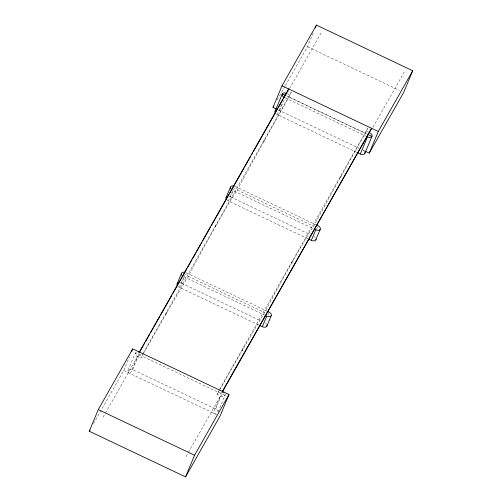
<?xml version="1.0" encoding="UTF-8"?>
<svg xmlns="http://www.w3.org/2000/svg" width="502" height="502" viewBox="0 0 502 502"><rect width="100%" height="100%" fill="white"/><g stroke="black" fill="none" stroke-linecap="round" stroke-linejoin="round"><path stroke-width="0.38" stroke-dasharray="2.51 1.88" d="M93.535 423.738L123.724 370.532L129.434 356.822M128.066 370.363L135.214 353.201L141.834 356.313M136.5 352.071A3.683 2.315 22.6 0 0 137.084 356.294L137.51 356.52L130.363 373.683A3.683 2.315 22.6 0 1 128.192 370.087A3.683 2.315 22.6 0 1 132.66 369.635L215.653 408.998A3.683 2.315 22.6 0 1 218.012 411.696M132.66 369.635L139.801 352.473M143.089 353.408L140.83 358.095L141.978 356.069A1168.593 69.671 -64.6 0 1 142.725 354.745M258.831 325.032L179.352 287.345L183.456 277.48M180.174 282.827A3.683 2.315 22.6 0 1 181.649 283.297L186.047 272.73L266.932 311.089M307.82 238.695L228.341 201.001L232.74 190.44L312.922 228.46M229.169 196.483A3.683 2.315 22.6 0 1 230.638 196.953L235.036 186.393A3.683 2.315 22.6 0 0 234.559 186.186M356.809 152.351L277.336 114.657L282.099 103.217M284.094 99.885L279.633 110.609A3.683 2.315 22.6 0 0 278.158 110.145M285.374 85.635L307.437 46.755L313.449 32.316M143.101 354.086A1168.593 69.671 -64.6 0 1 188.219 276.332A339.622 20.249 -64.6 0 1 237.208 189.988A1201.907 71.66 -64.6 0 1 263.801 141.752L263.851 141.664A1200.52 71.579 -64.6 0 1 288.945 97.049L291.198 92.381L288.537 91.119M224.808 393.537A3.683 2.315 22.6 0 1 224.275 396.084A3.683 2.315 22.6 0 1 220.503 395.877L217.178 394.302L219.443 389.615M222.11 392.006L221.602 393.235L218.282 391.66M215.653 408.998L222.794 391.83M218.119 411.878L225.091 395.149M267.867 314.905L269.041 312.093M316.567 229.27L317.446 227.155M219.449 390.292A1167.206 69.59 -64.6 0 1 242.24 350.503L242.29 350.427A1168.593 69.671 -64.6 0 1 264.573 312.539A339.622 20.249 -64.6 0 1 313.562 226.201A1201.907 71.66 -64.6 0 1 340.155 177.965L340.199 177.877A1200.52 71.579 -64.6 0 1 365.299 133.256L367.546 128.594L369.541 129.535M277.248 99.961L284.992 86.319M103.061 417.225L104.993 413.817M105.382 413.133L137.51 356.52M289.485 88.672L321.224 32.737M143.472 352.724L291.198 92.381M219.826 388.937L367.546 128.594M217.184 394.302L218.326 392.282A1167.206 69.59 -64.6 0 1 219.079 390.958M186.054 456.588L187.986 453.174M188.375 452.497L220.503 395.877L213.356 413.039A3.683 2.315 22.6 0 0 217.134 413.246M372.867 127.351L404.217 72.1M224.971 395.425L141.978 356.069M307.437 46.755L399.46 90.398M286.774 93.447L290.093 95.022M366.447 131.229L368.443 132.177M286.303 95.763L367.295 134.197M288.945 97.043L365.299 133.256M285.18 97.827L367.47 136.851M278.303 109.982L359.106 148.303M363.285 150.286L364.615 150.914M235.036 186.393L315.921 224.745M237.208 189.988L313.562 226.201M230.638 196.953L310.117 234.647M188.219 276.332L264.573 312.539M183.751 276.778L264.636 315.137M181.649 283.297L261.128 320.985M138.608 353.879L141.928 355.454M137.084 356.294L140.836 358.077M123.724 370.532L216.676 414.614M265.464 323.131A3.683 2.315 22.6 0 1 266.656 324.361M179.352 287.345A3.683 2.315 22.6 0 1 178.172 286.586M314.057 236.536A3.683 2.315 22.6 0 1 315.419 237.691M228.341 201.001A3.683 2.315 22.6 0 1 227.161 200.242M277.336 114.657A3.683 2.315 22.6 0 1 276.15 113.904M363.442 150.449A3.683 2.315 22.6 0 1 364.634 151.679M166.758 312.238L165.936 314.214L166.758 312.238M216.287 224.576L215.458 226.559L216.287 224.576M264.673 139.688L263.851 141.664L264.673 139.688M243.062 348.532L242.246 350.503L243.062 348.532M292.641 260.789L291.813 262.766L292.641 260.789M341.027 175.895L340.199 177.877L341.027 175.895"/><path stroke-width="0.75" d="M89.274 431.243L98.292 409.588L132.735 348.884L229.006 394.534L219.995 416.189L185.545 476.9L89.274 431.243L90.053 429.881M131.537 351.77L132.735 348.884M177.062 284.019L181.454 273.458M226.051 197.681L230.449 187.114M276.313 109.034L272.994 107.466L282.005 85.811L316.455 25.1L412.726 70.757L403.708 92.412L369.265 153.116L365.28 151.227M275.04 111.337L282.319 93.874A3.683 2.315 22.6 0 1 286.297 93.246M315.25 27.986L316.455 25.1M185.545 476.9L194.563 455.245L229.006 394.534M259.534 325.365L262.345 326.702L266.744 316.141A3.683 2.315 22.6 0 0 271.212 315.689A3.683 2.315 22.6 0 0 269.041 312.093L267.635 311.422M266.813 326.25L271.212 315.689M309.226 239.36L311.334 240.358L315.733 229.797A3.683 2.315 22.6 0 0 320.201 229.345A3.683 2.315 22.6 0 0 318.03 225.749L316.624 225.084M315.802 239.912L320.201 229.345M357.512 152.683L360.329 154.02L367.47 136.851A3.683 2.315 22.6 0 0 371.938 136.406A3.683 2.315 22.6 0 0 369.767 132.804M364.797 153.568L371.938 136.406L367.96 134.511M369.265 153.116L378.276 131.468L412.726 70.757M272.994 107.466L273.766 106.098M139.374 352.027L288.644 88.961L287.1 92.167M139.769 351.833L143.246 345.702M144.018 344.334L144.796 342.973M145.567 341.611L149.822 334.112M150.594 332.751L153.305 327.982M154.076 326.614L159.874 316.392M160.646 315.03L171.866 295.264M172.638 293.902L186.945 268.689M187.717 267.321L191.971 259.829M192.743 258.461L195.454 253.692M196.226 252.33L200.48 244.832M201.252 243.47L202.024 242.108M202.802 240.74L210.533 227.111M211.304 225.749L229.094 194.399M229.872 193.038L234.12 185.539M234.898 184.178L244.179 167.819M244.951 166.457L250.749 156.235M251.527 154.873L252.688 152.828M253.46 151.46L276.276 111.249M277.048 109.888L277.819 108.526M278.591 107.164L282.846 99.666M283.624 98.304L286.328 93.535M222.367 391.391L371.637 128.317L222.373 391.874M282.005 85.811L378.276 131.468M282.319 93.874L285.638 95.449M314.327 229.132L315.733 229.797M265.338 315.469L266.744 316.141M98.292 409.588L194.563 455.245M223.221 392.056A3.683 2.315 22.6 0 1 223.616 392.307M138.332 352.002A3.683 2.315 22.6 0 1 138.828 352.109M182.929 276.301A3.683 2.315 22.6 0 1 181.567 273.201A3.683 2.315 22.6 0 1 185.069 272.373M177.57 285.964A3.683 2.315 22.6 0 1 177.978 283.034M266.945 325.026A3.683 2.315 22.6 0 1 262.345 326.702M231.56 189.681A3.683 2.315 22.6 0 1 230.638 186.731A3.683 2.315 22.6 0 1 234.064 186.029M315.99 239.335A3.683 2.315 22.6 0 1 311.334 240.358M226.559 199.627A3.683 2.315 22.6 0 1 226.647 196.884M284.477 97.495A3.683 2.315 22.6 0 1 282.187 94.175M275.322 112.956A3.683 2.315 22.6 0 1 275.962 110.352M364.923 152.344A3.683 2.315 22.6 0 1 360.329 154.02"/></g></svg>
